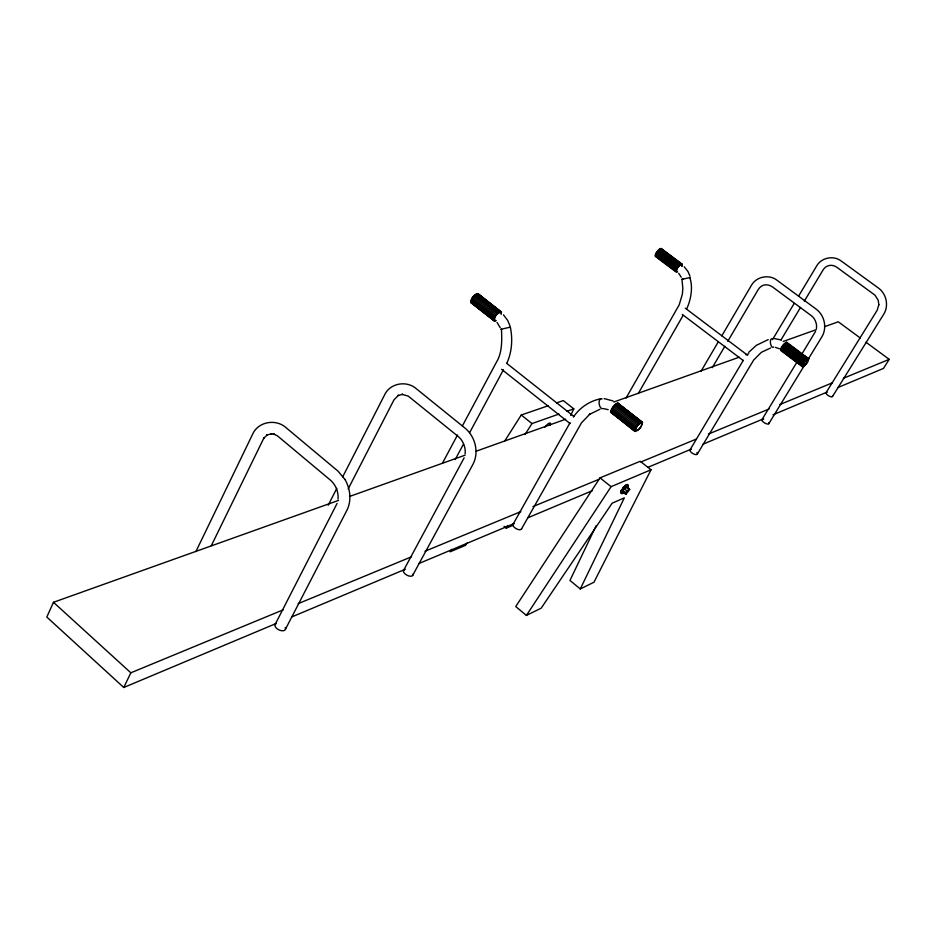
<?xml version="1.0" encoding="UTF-8"?>
<svg xmlns="http://www.w3.org/2000/svg" width="936" height="936" viewBox="0 0 936 936"><rect width="100%" height="100%" fill="white"/><g stroke="black" fill="none" stroke-linecap="round" stroke-linejoin="round"><path stroke-width="1.4" d="M496.103 320.615L494.056 320.767L471.019 302.702C470.34 298.876 474.061 294.419 477.758 293.647L501.31 311.957L501.228 314.391M494.056 320.767C493.483 316.941 497.156 312.542 500.83 311.688L501.31 311.957M495.577 320.334L494.559 320.159C494.068 316.859 497.227 313.08 500.397 312.331L501.017 313.057M338.036 499.122C338.598 492.055 335.919 484.883 330.314 480.063L277.407 435.825L273.698 434.082L274.517 434.374L270.832 433.824L271.779 433.742L266.69 435.1L267.532 434.643L263.519 438.422L264.01 437.755L211.314 545.7M465.122 453.82C465.824 447.291 463.109 440.482 458.02 436.328L408.225 396.092L401.883 394.349L402.691 394.29L397.823 395.6L398.525 395.191L393.962 399.894L348.204 488.861M816.426 328.583C817.339 323.68 814.73 318.006 811.243 315.607L772.633 287.036C767.087 283.163 761.249 284.486 758.113 289.75L727.775 341.289M878.857 304.691L877.114 310.366L826.078 392.629M610.588 411.793L613.314 406.376L617.725 403.077L642.424 422.276C642.307 425.985 638.75 430.981 635.006 431.344L610.588 411.793L635.006 431.344M618.216 404.609L618.146 403.287M656.885 256.359C652.673 256.546 658.429 248.414 661.272 248.508L682.332 264.28L682.005 266.467M634.854 430.829C635.766 427.342 638.644 422.522 642.424 422.276M677.57 271.861C673.382 272.212 679.477 263.121 682.332 264.28M681.888 265.894L681.899 264.806L677.02 261.132M781.385 350.52C779.36 348.578 784.122 343.208 786.755 342.33L808.704 358.769L806.072 364.022M808.037 359.131C790.569 375.231 818.555 360.582 803.474 355.715M655.762 254.767L659.178 249.795M507.136 362.583C511.98 351.515 512.788 338.926 510.331 327.155L509.792 327.202M781.186 348.789L784.029 344.448L786.579 343.102M686.731 308.81C691.084 299.391 693.213 286.486 689.703 277.536M337.077 503.451L275.02 624.663M471.545 299.976L471.99 298.97M504.048 526.336L506.282 528.161L507.464 525.505M338.469 500.432L53.469 602.293L46.8 617.035L123.774 687.492L275.98 623.563M464.151 457.821L403.439 570.668M570.703 415.444L573.803 408.856L563.32 400.585L556.534 402.913M596.115 525.74L569.965 580.46L580.297 588.943L593.962 582.227L651.011 469.778L640.224 461.272L600.034 477.851L515.748 606.551L526.395 615.432L541.195 608.154L612.121 503.205L624.324 497.87L580.297 588.943M123.774 687.492L130.841 672.808L283.327 609.781M195.905 551.573L252.463 434.55C257.973 421.375 276.319 418.427 286.451 428.021L338.036 471.171L344.974 479.501M328.185 505.229L336.796 488.393M342.751 476.74L384.45 395.179C389.844 382.976 406.879 380.156 416.543 388.92L465.087 428.173C475.383 436.679 479.361 452.65 472.82 464.56L412.589 575.57M285.433 629.273L346.999 510.12C351.784 500.386 350.286 488.44 344.857 479.29M815.572 331.332L802 353.855M442.435 463.215L457.517 434.994M462.325 426.009L496.618 361.869C502.585 352.03 501.836 338.972 501.474 329.086M455.212 459.506L463.484 444.12M469.685 432.572L503.451 369.743M803.696 363.379L802.749 366.07L805.264 364.666M513.15 524.101L570.024 422.744M521.364 529.203L581.49 422.838L589.879 414.075L589.329 414.449L599.976 409.266M626.079 398.034L679.173 304.902L682.367 294.185L682.824 288.253L681.958 279.337L683.081 279.01M638.235 393.576L683.034 315.526M622.463 491.388L626.43 486.533L629.156 488.697L629.834 489.458L625.868 494.313L622.463 491.388L625.868 494.313M625.178 493.565L629.156 488.697M701.111 371.136L718.111 342.131M721.808 335.825L751.374 285.398C756.288 276.506 769.111 273.991 777.067 280.285L816.133 309.114C824.569 315.233 827.319 327.846 821.89 336.796L808.236 359.143M712.249 367.684L724.815 346.32M690.078 449.771L743.289 360.348M697.273 454.194L753.644 360.079L761.377 352.31L770.702 347.935M772.481 339.674L794.208 303.428M798.7 295.928L816.672 265.941C821.434 257.529 833.578 255.119 841.23 261.015L878.436 288.042C886.427 293.775 889.024 305.733 883.783 314.133L832.49 396.536M781.069 339.815L800.549 307.417M804.293 301.193L823.025 270.036C825.915 265.075 832.162 263.753 837.006 267.392L875.02 295.191L878.202 300.234L878.857 304.855M762.021 419.539L796.712 362.536M768.807 423.692L805.206 364.104M866.046 342.272L889.2 359.354L883.49 368.41L837.685 387.644M504.808 440.879L521.258 414.999L548.391 405.697M451.678 549.362L450.122 551.807L465.543 545.314L467.146 542.892M524.967 434.55L531.987 423.563L558.967 414.075M526.395 615.432L611.079 486.673L651.011 469.778M573.394 417.058C579.665 407.733 589.633 400.877 600.725 398.806M472.621 297.917L475.956 294.629M808.704 358.769L806.61 359.564L804.118 362.419L782.402 346.156M748.636 352.416L756.346 345.337L768.222 339.592M616.017 404.188L612.004 408.681L611.629 411.875M690.241 277.501L681.958 279.337M681.63 264.584C679.208 265.028 675.043 269.954 677.219 271.604M659.857 249.327L661.167 249.304M506.282 528.161L512.752 525.435M292.149 616.777L405.3 569.252M418.766 563.589L513.057 523.985M527.881 517.772L592.535 490.604M647.759 467.415L690.862 449.303M702.983 444.214L763.6 418.755M773.031 414.8L826.909 392.161M298.163 603.65L411.512 556.791M425.014 551.222L520.814 511.618M532.958 506.598L599.087 479.267M640.914 461.974L696.232 439.113M708.376 434.093L769.1 408.985M779.899 404.527L832.525 382.777M843.324 378.308L889.2 359.354M510.331 327.155L500.818 329.343M349.491 496.49L465.145 455.153M476.155 451.21L565.648 419.223M613.84 402L739.136 357.224M746.015 354.756L748.777 353.773M783.198 341.476L816.239 329.659M824.499 326.711L838.27 321.785L860.266 338.001M567.052 411.232L573.803 408.856M610.752 412.32L620.626 419.328M616.719 403.825L617.631 403.919M471.019 302.702L474.529 304.738M476.716 294.325L477.325 294.302M774.493 338.598L781.49 340.025M604.094 398.596L613.103 400.947M603.544 408.599L608.154 409.652M775.441 347.373L779.512 348.777M633.321 428.98C636.889 434.784 646.062 422.791 639.358 421.001M641.909 422.908C638.691 423.189 635.602 427.518 635.521 430.712M660.757 248.508L681.502 264.034M786.287 342.389L808.739 359.248M662.033 249.935L671.533 257.049M790.908 346.32L797.987 351.632M660.079 248.8L681.186 264.596M785.655 342.728L807.639 359.19M659.295 249.339L680.051 264.876M784.894 343.313L806.61 359.564M658.453 250.111L679.208 265.649M784.064 344.12L805.779 360.383M657.61 251.047L678.366 266.596M783.21 345.091L804.925 361.355M656.826 252.088L677.582 267.637M656.159 253.165L676.915 268.714M781.7 347.233L803.404 363.496M655.645 254.194L676.389 269.743M781.139 348.262L802.831 364.525M655.329 255.119L676.061 270.668M780.764 349.163L802.444 365.426M662.267 260.395L664.572 262.115M666.046 263.18L668.374 264.97M782.18 350.263L784.462 351.971M793.4 358.722L795.682 360.43M655.785 255.867L665.274 262.993M669.591 266.222L676.775 271.615M785.643 353.246L793.857 359.412M797.051 361.787L802.971 366.245M655.223 255.867L675.956 271.405M780.589 349.877L803.018 366.748M655.352 256.394L676.389 272.189M780.647 350.368L802.562 366.818M685.257 308.166L747.63 355.27M682.321 314.461L743.278 360.594M477.758 293.647L500.83 311.688M617.725 403.077L642.026 422.066M501.544 312.53L478.249 293.927M618.31 403.814L642.576 422.791M477.044 293.682L500.128 311.735M617.093 403.182L641.394 422.183M483.912 299.45L486.112 301.17M487.633 302.269L490.932 304.844M497.098 309.757L500.397 312.331M621.691 407.183L623.902 408.915M625.353 409.956L628.664 412.542M494.606 307.956L499.216 311.559M621.516 407.195L623.727 408.915M476.178 294.033L499.262 312.097M616.262 403.603L640.587 422.616M475.195 294.688L498.291 312.753M615.315 404.305L639.639 423.341M474.178 295.577L497.273 313.654M614.308 405.253L638.633 424.289M473.183 296.654L496.279 314.742M613.314 406.376L637.638 425.424M472.294 297.847L495.39 315.947M612.39 407.593L636.714 426.652M471.568 299.075L494.653 317.164M611.617 408.833L635.93 427.881M471.042 300.245L494.126 318.345M611.032 409.991L635.333 429.039M472.399 302.457L474.599 304.177M492.16 317.947L494.348 319.667M470.773 301.287L493.834 319.375M610.682 411.009L634.959 430.045M477.009 306.388L481.396 309.828M490.171 316.719L494.559 320.159M620.088 418.603L623.399 421.2M476.833 306.54L495.238 320.978M623.938 421.914L626.137 423.645M628.337 425.377L634.947 430.56M470.761 302.129L493.81 320.206M471.522 302.971L494.536 321.036M611.173 412.53L635.415 431.543M506.575 363.238L573.979 416.52M501.591 369.287L570.082 423.563M628.922 488.732L626.43 486.533M626.313 487.165L629.039 489.329M624.101 488.58L626.827 490.756M521.258 414.999L531.987 423.563M600.034 477.851L611.079 486.673M661.272 248.508L661.717 249.304M786.755 342.33L787.071 343.044M53.469 602.293L130.841 672.808M684.263 266.76L688.007 271.569L689.984 276.143M503.439 314.835L507.651 320.393L509.909 325.658M678.717 273.324L681.232 277.208M497.028 322.394L500.21 327.717M521.609 528.641A4.844 2.317 29.3 0 1 515.221 528.091A4.844 2.317 29.3 0 1 514.461 523.552M602.784 408.611A5.019 2.574 80.9 0 1 599.11 403.287A5.019 2.574 80.9 0 1 602.094 399.029M696.934 452.533A4.224 1.755 30.7 0 1 695.776 454.603A4.224 1.755 30.7 0 1 690.768 451.889A4.224 1.755 30.7 0 1 691.072 449.35M773.709 347.01A4.352 1.93 80.6 0 1 770.457 343.161A4.352 1.93 80.6 0 1 772.574 339.043M412.928 574.189A5.242 2.691 28.1 0 1 406.903 575.195A5.242 2.691 28.1 0 1 404.41 569.626M285.234 627.448A5.71 3.171 26.3 0 1 282.801 630.782A5.71 3.171 26.3 0 1 276.097 627.81A5.71 3.171 26.3 0 1 276.225 623.47M768.772 422.768A3.978 1.544 31.1 0 1 766.678 423.868A3.978 1.544 31.1 0 1 762.278 420.861A3.978 1.544 31.1 0 1 763.612 419.234M832.56 396.162A3.756 1.369 31.4 0 1 828.173 395.507A3.756 1.369 31.4 0 1 826.862 392.301M623.552 491.447A2.714 0.76 -51.5 0 1 623.329 490.171A2.714 0.76 -51.5 0 1 625.634 487.457M624.897 491.517A5.429 1.509 -51.5 0 1 621.293 492.418A5.429 1.509 -51.5 0 1 626.488 485.562A5.429 1.509 -51.5 0 1 627.389 488.218M626.57 484.591A5.429 1.509 -51.5 0 1 626.71 487.679M623.282 491.88A5.429 1.509 -51.5 0 1 621.059 493.143M620.942 490.967A5.429 1.509 -51.5 0 1 621.492 489.926M624.932 485.714A5.429 1.509 -51.5 0 1 625.81 485.023M622.885 490.885A2.691 0.749 -51.5 0 1 622.615 489.703A2.691 0.749 -51.5 0 1 624.803 487.024A2.691 0.749 -51.5 0 1 625.833 487.27M623.037 491.178A3.428 0.959 -51.5 0 1 622.112 490.171A3.428 0.959 -51.5 0 1 625.178 486.416A3.428 0.959 -51.5 0 1 626.09 487.434M626.746 485.023A4.703 1.31 -51.5 0 1 626.839 486.919M622.639 492.055A4.703 1.31 -51.5 0 1 621.001 492.055A4.703 1.31 -51.5 0 1 622.475 488.791M623.212 487.82A4.703 1.31 -51.5 0 1 626.231 485.152M626.664 485.105A4.703 1.31 -51.5 0 1 625.821 487.399M622.85 491.026A4.703 1.31 -51.5 0 1 620.919 492.125M625.728 485.714A3.428 0.959 -51.5 0 1 625.763 486.427M622.019 491.014A3.428 0.959 -51.5 0 1 621.399 491.014M622.908 487.644A3.428 0.959 -51.5 0 1 623.493 486.989M544.928 427.214A5.359 1.72 -51.5 0 1 549.303 423.142A5.359 1.72 -51.5 0 1 550.192 425.33"/></g></svg>
